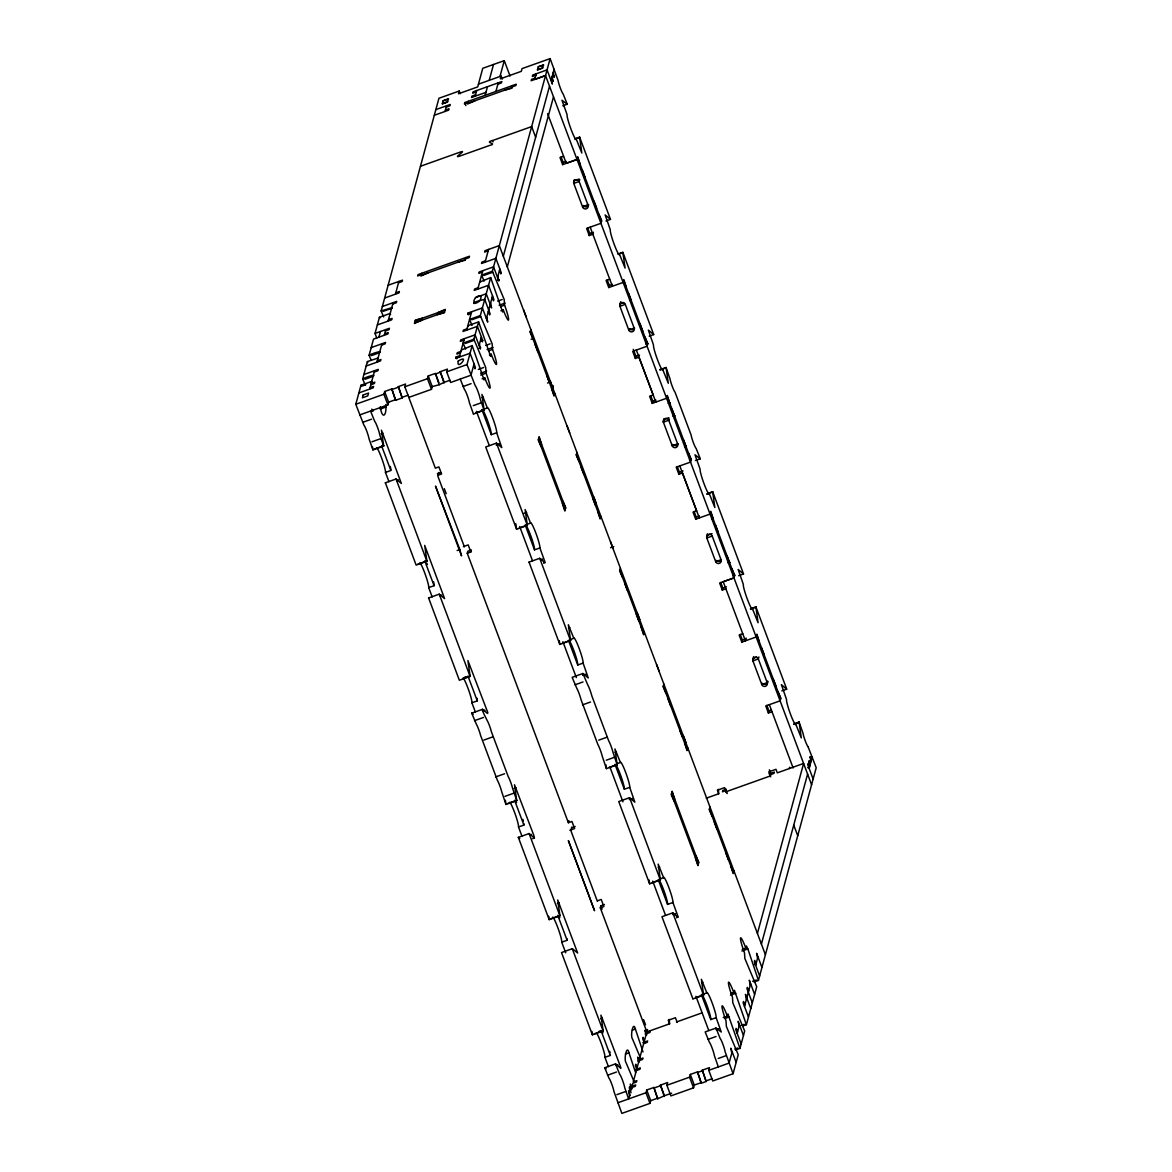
<?xml version="1.0" encoding="UTF-8"?>
<svg xmlns="http://www.w3.org/2000/svg" width="1172" height="1172" viewBox="0 0 1172 1172"><rect width="100%" height="100%" fill="white"/><g stroke="black" fill="none" stroke-linecap="round" stroke-linejoin="round"><path stroke-width="1.5" d="M372.095 382.468L371.714 381.413L360.961 385.266L355.79 404.267L363.965 425.275A7.662 0.82 70.4 0 1 366.719 431.047A7.662 0.82 70.4 0 1 368.99 438.636L372.916 449.916L372.55 447.001M372.916 449.916L383.683 446.078L381.471 430.212L401.381 483.465L396.033 478.996L426.901 561.256L416.133 565.094L385.383 482.791M426.916 561.198L424.689 545.39L444.598 598.628L439.251 594.16L470.118 676.42L459.351 680.258L428.6 597.954M460.23 379.069L464.405 389.426A7.662 0.82 70.4 0 1 467.174 395.213A7.662 0.82 70.4 0 1 469.43 402.802L473.356 413.731M473.371 414.082L484.124 410.229L481.926 394.378L487.376 407.944A13.405 1.421 70.4 0 1 492.68 417.965A13.405 1.421 70.4 0 1 496.679 432.761L501.821 447.616L496.518 443.089L485.721 446.986L516.574 529.246L527.341 525.408L525.129 509.542L530.579 523.108A13.405 1.421 70.4 0 1 535.882 533.143A13.405 1.421 70.4 0 1 539.896 547.939L544.921 561.842L543.691 563.278M473.122 714.261L471.715 713.147L476.359 724.193A7.662 0.82 70.4 0 1 480.623 735.562L497.47 780.479A7.662 0.82 70.4 0 1 501.748 791.847L505.952 804.475L505.396 800.271M516.588 529.187L515.827 523.752M505.952 804.475L516.72 800.637L514.508 784.771L533.743 835.153L534.417 838.024L532.615 838.669M519.723 838.478L518.332 837.365L549.17 919.654L548.716 916.226M529.041 562.12L559.791 644.424L559.293 640.645M574.837 138.838L579.627 137.124L581.825 152.99L576.375 139.424A13.39 1.421 70.4 0 1 574.558 137.476A13.419 1.421 70.4 0 1 569.343 124.452A13.419 1.421 70.4 0 1 567.072 114.592L561.959 100.235L567.263 104.249L563.087 93.848A7.662 0.82 70.4 0 1 560.333 88.061A7.662 0.82 70.4 0 1 558.077 80.472L550.137 58.6L522.038 68.621L521.291 71.346L500.371 78.817L501.103 76.092L478.44 84.179M549.17 919.654L559.938 915.815L557.726 899.949L577.635 953.026L572.361 948.675L561.52 952.572L592.387 1034.832L603.155 1030.994L600.943 1015.128L620.589 1066.857L620.838 1068.381L615.578 1063.854L604.737 1067.751L608.927 1078.123A7.662 0.82 70.4 0 1 611.681 1083.895A7.662 0.82 70.4 0 1 613.938 1091.484L621.863 1113.4L649.962 1103.379L650.709 1100.655L646.71 1090.019L653.888 1087.455L657.697 1098.779L664.451 1095.747L660.466 1085.111L667.644 1082.547L666.897 1085.272L670.897 1095.908L693.56 1087.821L694.293 1085.096L690.308 1074.46L697.487 1071.897L701.281 1083.221L706.13 1081.492L702.321 1070.183L709.485 1067.619L708.752 1070.344L712.737 1080.98L733.071 1073.728L738.228 1054.712L726.376 1026.452L726.025 1020.841A13.405 1.421 70.4 0 1 722.025 1006.059A13.405 1.421 70.4 0 1 727.329 1016.095L723.285 1017.53M559.791 644.424L570.559 640.586L568.347 624.72L573.797 638.286A13.405 1.421 70.4 0 1 579.1 648.321A13.405 1.421 70.4 0 1 583.114 663.103L588.256 677.973L582.982 673.446L572.141 677.343L576.8 688.345A7.662 0.82 70.4 0 1 581.063 699.728L597.925 744.645A7.662 0.82 70.4 0 1 602.188 756.013L606.407 768.642L617.161 764.803L614.963 748.937L620.413 762.503A13.405 1.421 70.4 0 1 625.716 772.538A13.405 1.421 70.4 0 1 629.716 787.32L634.858 802.19L629.584 797.663L660.378 879.982L649.61 883.82L618.757 801.56L629.525 797.678M592.402 1034.773L591.933 1031.404M579.627 137.124L610.495 219.384L605.148 214.916L610.29 229.785A13.39 1.421 70.4 0 0 614.289 244.582A13.39 1.421 70.4 0 0 619.592 254.602L625.101 268.095L622.845 252.302L618.054 254.002M606.407 768.583L605.895 764.862M622.845 252.302L653.698 334.562L648.365 330.094L653.493 344.949A13.405 1.421 70.4 0 0 657.507 359.745A13.405 1.421 70.4 0 0 662.81 369.781L668.318 383.273L666.048 367.481L659.777 369.722M649.625 883.761L649.112 880.04M660.393 879.923L658.166 864.116L663.616 877.682A13.405 1.421 70.4 0 1 668.919 887.717A13.405 1.421 70.4 0 1 672.933 902.499L677.958 916.416L676.727 917.837M678.075 917.368L672.801 912.827L661.96 916.738L692.828 998.647M707.273 493.617L712.664 491.698L714.861 507.564L709.412 493.998A13.39 1.421 70.4 0 1 704.123 483.963A13.39 1.421 70.4 0 1 700.109 469.181L694.996 454.809L700.299 458.823L696.124 448.407A7.662 0.82 70.4 0 1 693.37 442.635A7.662 0.82 70.4 0 1 691.114 435.032L675.013 392.122A7.662 0.82 70.4 0 1 672.259 386.35A7.662 0.82 70.4 0 1 669.988 378.746L666.048 367.481M692.828 998.998L703.596 995.16L701.383 979.294L706.833 992.86A13.405 1.421 70.4 0 1 712.137 1002.88A13.405 1.421 70.4 0 1 716.151 1017.677L721.263 1032.034L716.019 1028.005L720.121 1038.436A7.662 0.82 70.4 0 1 722.875 1044.223A7.662 0.82 70.4 0 1 725.146 1051.811L733.071 1073.728M750.49 608.795L755.881 606.862L758.079 622.728L752.629 609.162M794.308 723.754L799.084 722.04L801.296 737.906L795.847 724.34A13.39 1.421 70.4 0 1 790.543 714.319A13.39 1.421 70.4 0 1 786.544 699.538L781.402 684.653L786.661 689.195L781.841 690.879M380.241 406.816C382.233 420.514 386.965 415.489 385.749 404.765M482.102 378.864L484.783 377.897A13.405 1.421 70.4 0 0 490.086 387.932A13.405 1.421 70.4 0 0 486.087 373.135L485.735 367.525L473.884 339.265L478.601 321.904L467.833 325.743L468.111 326.534M489.427 354.867L491.229 354.222A13.405 1.421 70.4 0 0 496.532 364.258A13.405 1.421 70.4 0 0 492.518 349.461L492.167 343.85L480.315 315.59L490.643 277.588L480.066 281.939M500.869 310.756L503.271 309.906A13.405 1.421 70.4 0 0 508.56 319.927A13.405 1.421 70.4 0 0 504.561 305.145L504.209 299.534L492.357 271.274L550.137 58.6M383.683 446.078L379.743 434.797A7.662 0.82 70.4 0 0 377.487 427.209A7.662 0.82 70.4 0 0 374.732 421.422L370.542 411.064M484.124 410.229L480.198 398.963A7.662 0.82 70.4 0 0 477.927 391.375A7.662 0.82 70.4 0 0 475.173 385.588L466.998 364.58L472.17 345.579L461.592 349.945M470.118 676.42L467.906 660.554L486.658 709.587C492.357 722.685 474.059 695.186 487.113 720.355A7.662 0.82 70.4 0 1 491.39 731.724L508.238 776.64A7.662 0.82 70.4 0 1 512.501 788.009L516.735 800.579M570.559 640.586L539.706 558.282L545.039 562.794M559.938 915.815L529.085 833.512L534.417 838.024M703.596 995.16L672.801 912.827M365.166 384.929L362.675 378.952L367.393 361.577L378.248 358.002M370.894 359.584L369.107 355.277L373.502 339.104L387.844 333.976L388.21 332.614L384.636 333.903M376.754 337.99L375.04 333.434L379.435 317.26L390.188 313.422L390.569 314.462M383.64 316.923L381.149 310.946L438.929 98.272L459.263 91.02L460.259 93.687M378.878 337.184L380.417 331.515M442.313 103.722L443.177 100.704L448.451 98.829L447.455 102.067L442.327 103.795L445.902 102.447M369.634 389.089L374.644 370.674M376.945 362.177L381.955 343.762M384.255 335.265L385.793 329.596M388.108 321.099L393.118 302.684M395.418 294.172L398.89 281.427M445.067 111.443L446.605 105.773M459.263 91.02L458.516 93.745L477.707 86.904L482.747 68.313L504.282 60.636L510.054 76.048M373.106 410.068L372.74 411.431L371.846 409.072M359.789 414.903L387.888 404.867L383.889 394.232L384.636 391.521L391.814 388.958L395.609 400.282L402.186 397.923L398.377 386.613L405.556 384.05L404.823 386.775L435.339 468.17L438.914 466.896L441.58 473.986L438.387 475.129M504.883 90.098L511.871 88.222L512.252 86.86L515.827 85.571L516.207 84.223L464.786 102.565L464.42 103.927L468.009 102.638L467.628 104L474.997 100.763M421.612 273.325L420.895 276.035L428.249 272.798M468.346 101.29L467.789 103.326L512.032 87.548L512.589 85.512M395.609 400.282L391.814 388.958M387.888 404.867L388.621 402.157L384.636 391.521M475.173 96.192L476.711 90.522M402.186 397.923L398.377 386.613M421.788 320.234L414.434 323.472L415.357 320.073L422.345 318.183M485.135 95.298L487.479 86.684M489.207 80.341L493.515 64.475M495.903 91.46L498.247 82.846M499.961 76.502L504.282 60.636M437.346 314.682L444.335 312.807L445.257 309.408L437.888 312.646M458.149 262.132L465.138 260.243L465.855 257.532M408.808 397.411L431.472 389.324L427.487 378.688L428.22 375.963L435.398 373.399L439.207 384.724L444.232 382.321L440.233 371.685L447.411 369.121L446.678 371.832L450.663 382.482L470.983 375.216L474.074 363.891M431.472 389.324L432.219 386.599L428.22 375.963M444.042 382.995L440.233 371.685M439.207 384.724L432.219 386.599M459.688 355.731L456.098 357.006L455.732 358.368L470.075 353.255L475.393 367.437L475.026 368.799L473.693 365.254M486.761 317.202L487.713 322.11L482.395 307.928L468.038 313.041L467.672 314.404L471.261 313.114M459.321 357.094L464.317 338.679M466.632 330.182L471.627 311.767M473.942 303.255C473.034 298.64 476.989 295.461 480.857 295.681C482.791 306.273 461.299 304.354 484.71 299.417L490.028 313.598L489.662 314.96L488.328 311.415M477.795 289.103L482.791 270.673M485.105 262.176L488.563 249.431M536.307 73.733L534.769 79.403L545.522 75.55L811.581 784.742M538.168 66.892L537.509 69.924L542.504 68.137L543.544 64.973L538.226 66.789L543.53 65.017M438.709 472.55L437.786 475.949L464.39 546.87M479.07 345.476L481.384 336.979M486.38 318.564L492.548 295.886M497.543 277.471L499.858 268.974M503.315 256.228L549.507 86.23M551.045 80.575L554.136 69.192M479.436 344.114L480.403 349.022L475.085 334.84L460.728 339.953L460.362 341.316L463.951 340.041M466.998 328.819L463.409 330.094L463.043 331.456L477.385 326.343L482.718 340.525L482.337 341.887L481.018 338.342M497.91 276.123L498.876 281.016L493.558 266.835L479.202 271.963L478.835 273.325L482.425 272.036M553.272 72.371L554.239 77.279L552.906 73.733M507.315 266.864L553.492 96.88M484.783 377.897L484.08 379.933L472.17 345.579M491.229 354.222L490.614 356.332L478.601 321.904M503.271 309.906L502.656 312.001L490.643 277.588M580.228 164.519L577.752 156.755L577.005 159.509L562.648 164.637L563.205 162.6L561.08 156.916M569.841 830.259L574.617 828.56L571.951 821.455L568.376 822.744L467.262 553.272L467.818 551.236L470.206 550.371M530.813 329.508L530.081 332.233L532.923 338.635L531.121 339.279M467.262 553.272L470.851 551.983L471.408 549.946M579.73 179.448L579.158 181.528L588.022 205.159A2.871 2.827 15.2 0 1 586.337 208.777A2.871 2.827 15.2 0 1 582.645 207.078L573.782 183.403L574.529 180.678L579.012 179.082M535.135 344.553L537.802 351.644M582.44 170.438L585.106 177.529M588.227 204.441L582.66 207.048M546.665 375.274L549.331 382.365L547.529 383.01M593.97 201.159L596.636 208.25M593.398 232.232L592.842 234.268L589.252 235.543L589.809 233.506L587.685 227.837M551.543 388.284L554.019 396.048L554.766 393.323M598.848 214.168L601.69 220.57L600.943 223.339M553.418 385.866L552.876 387.903L550.21 380.812M541.068 446.532L538.226 440.115L539.149 436.717L541.625 444.481M626.346 287.433L623.87 279.669L623.123 282.437L608.766 287.55L609.323 285.514L607.199 279.844M562.355 503.257L564.831 511.036L565.754 507.637L562.912 501.22M576.932 452.421L576.199 455.146L579.041 461.548M581.253 467.467L583.92 474.557M628.558 293.352L631.225 300.442M629.13 328.643L628.763 330.006A2.871 2.827 15.2 0 0 632.455 331.705A2.871 2.827 15.2 0 0 634.14 328.087L625.291 304.398L619.915 306.317L628.763 330.006L634.155 328.043M592.783 498.188L595.449 505.279M640.088 324.073L642.754 331.163M669.798 403.271L667.322 395.491L666.604 398.246L652.262 403.373L649.596 396.283L653.185 394.993L638.96 357.182L635.37 358.471L635.927 356.42L633.276 349.329M597.661 511.197L600.137 518.962L600.884 516.251M644.966 337.082L647.823 343.499L647.061 346.253M652.262 403.373L652.804 401.322L650.68 395.653M620.413 568.244L619.651 570.969L622.493 577.386M669.139 418.902L668.758 420.265L677.636 443.895A2.871 2.827 15.2 0 1 675.936 447.514A2.871 2.827 15.2 0 1 672.245 445.814L663.367 422.14L664.099 419.43L668.89 417.715M624.72 583.29L627.372 590.38M672.025 409.175L674.676 416.265M568.376 822.744L568.918 820.708M672.625 444.452L672.245 445.814L677.621 443.866M571.746 827.124L570.823 830.523L597.427 901.429M636.25 614.025L638.901 621.116M683.554 439.91L686.206 447.001M713.265 519.093L710.789 511.314L710.042 514.083L695.685 519.196L693.033 512.105L696.608 510.831L682.456 473.005L678.866 474.279L679.423 472.243L677.284 466.573M641.128 627.02L643.604 634.785L644.366 632.06M688.433 452.905L691.275 459.321L690.557 462.076L676.2 467.188L678.866 474.279M695.685 519.196L696.241 517.16L694.117 511.49M669.241 1019.42L669.578 1023.83L646.856 1031.931L600.298 907.831L600.855 905.795L604.444 904.52M663.85 684.067L663.118 686.792L665.96 693.209M668.172 699.113L670.838 706.203M715.477 524.997L718.143 532.088M716.048 560.289L715.682 561.652A2.871 2.827 15.2 0 0 719.374 563.351A2.871 2.827 15.2 0 0 721.058 559.733L712.21 536.058A2.871 2.827 15.2 0 0 708.503 534.388A2.871 2.827 15.2 0 0 706.819 538.021L715.682 561.652L721.073 559.689M679.701 729.848L682.368 736.939M727.006 555.733L729.673 562.824M725.878 588.842L722.289 590.117L722.846 588.08L720.721 582.396M684.58 742.843L687.056 750.622L687.803 747.897M731.885 568.728L734.727 575.144L733.98 577.899L719.637 583.026L722.289 590.117M674.105 801.091L671.263 794.689L672.186 791.29L674.662 799.055M759.383 642.007L756.907 634.242L756.16 636.997L741.803 642.124L742.359 640.073L740.235 634.404M746.139 638.081L745.407 640.791L723.227 581.708L733.994 577.869M632.162 1088.773L630.389 1084.041L631.005 1090.194L629.672 1086.649L629.305 1088.012L631.078 1092.744M647.515 1029.456L646.71 1032.4L650.299 1031.126L649.933 1032.473L645.142 1034.187M646.856 1031.931L647.413 1029.895M695.392 857.831L697.867 865.595L698.79 862.196L695.948 855.78M709.968 806.995L709.236 809.706L712.078 816.122M706.277 798.191L718.7 793.752L718.377 789.357M758.885 656.935L758.313 659.016A2.871 2.827 15.2 0 0 754.622 657.316A2.871 2.827 15.2 0 0 752.937 660.935L761.8 684.565A2.871 2.827 15.2 0 0 765.492 686.265A2.871 2.827 15.2 0 0 767.177 682.646L767.616 681.078M714.29 822.026L716.956 829.117M761.595 647.911L764.261 655.016M726.274 789.21L722.875 790.426L722.509 791.789L726.098 790.499L725.717 791.862L769.96 776.084L770.341 774.721L773.916 773.432L774.296 772.084L769.213 773.886M649.962 1103.379L645.977 1092.744L646.71 1090.019M762.166 683.203L761.8 684.565L767.191 682.602L758.328 658.972L752.937 660.891L753.684 658.166L756.673 657.096M657.697 1098.779L653.888 1087.455M664.275 1096.421L660.466 1085.111M725.82 852.762L728.486 859.852M773.124 678.647L775.791 685.737M771.996 711.756L768.407 713.03L768.964 710.994L766.84 705.324M730.698 865.756L733.174 873.536L733.921 870.811M778.003 691.641L780.86 698.058L780.098 700.827L765.756 705.94L768.407 713.03M693.56 1087.821L689.561 1077.185L690.308 1074.46M701.281 1083.221L697.487 1071.897M706.13 1081.492L702.321 1070.183M789.254 768.583L789.62 767.221M727.329 1016.095L727.929 1013.985L739.957 1048.398L735.459 1050.009M731.064 993.373L733.76 992.42L734.463 990.369L746.388 1024.724L743.151 1025.881M742.213 949.379L745.802 948.089L746.403 945.994L747.868 948.924L758.431 980.407L753.933 982.004M757.42 933.454L803.611 763.455L777.3 772.846L775.967 769.301L768.788 771.865L770.663 776.831M732.163 1051.753L729.087 1063.092L708.752 1070.344M737.159 1033.338L739.473 1024.841M744.469 1006.426L750.637 983.762M755.632 965.347L757.947 956.835M761.404 944.09L807.596 774.106M809.134 768.436L812.225 757.053M739.957 1048.398L744.674 1031.038L732.808 1002.778L732.456 997.167A13.405 1.421 70.4 0 1 728.457 982.385A13.405 1.421 70.4 0 1 733.76 992.42M746.388 1024.724L756.716 986.721L744.85 958.462L744.498 952.851A13.405 1.421 70.4 0 1 740.499 938.069A13.405 1.421 70.4 0 1 745.802 948.089M758.431 980.407L816.21 767.733L808.05 746.696M752.629 609.162A13.39 1.421 70.4 0 1 747.326 599.141A13.39 1.421 70.4 0 1 743.326 584.374L738.184 569.489L743.531 573.958L712.664 491.698M786.72 689.165L755.881 606.862M496.474 443.148L527.341 525.408M582.909 673.504L587.568 684.507A7.662 0.82 70.4 0 1 591.831 695.89L608.678 740.792A7.662 0.82 70.4 0 1 612.956 752.175L617.161 764.803M572.288 948.734L603.155 1030.994M604.737 1067.751L606.158 1068.835M615.505 1063.912L619.68 1074.284A7.662 0.82 70.4 0 1 622.435 1080.057A7.662 0.82 70.4 0 1 624.705 1087.645L628.632 1098.926L629.496 1095.747L628.544 1090.839L630.316 1095.571M715.946 1028.078L705.178 1031.917L709.368 1042.274A7.662 0.82 70.4 0 1 712.122 1048.061A7.662 0.82 70.4 0 1 714.378 1055.65L718.319 1066.93M535.648 137.227L531.663 126.591L492.562 140.537C483.172 142.838 498.745 143.233 489.398 145.518L460.406 155.861C450.619 159.509 469.357 148.683 459.541 152.331L420.455 166.278M444.1 103.077L447.689 101.803M545.522 75.594L531.165 80.722L531.531 79.359L535.121 78.085M443.075 100.895L448.466 98.975M537.377 69.763L542.768 67.844M476.345 91.885L472.755 93.159L473.136 91.812L501.821 81.571L501.455 82.934L497.866 84.208M475.554 94.829L471.964 96.119L471.584 97.466L485.94 92.354M435.852 109.611L450.195 104.484L449.828 105.846L446.239 107.135M535.926 75.125L532.337 76.414L532.703 75.052L547.06 69.895L552.393 84.076L551.426 79.169M445.448 110.08L449.023 108.791L448.656 110.153L434.314 115.281M552.818 76.561L554.605 75.916M562.794 105.802L567.277 104.205M575.144 139.072L579.627 137.461M563.571 156.257L559.996 157.546L562.648 164.637M563.205 162.6L566.398 161.458M577.005 159.465L566.252 163.318L547.617 113.655M388.122 285.265L402.479 280.152L402.099 281.514L398.509 282.789M421.261 274.673L417.672 275.947L418.038 274.6L469.459 256.243L469.093 257.606L465.504 258.895M488.197 250.793L484.607 252.068L484.974 250.705L499.331 245.593L765.404 954.726M421.056 275.361L465.299 259.583M395.784 292.824L399.374 291.535L399.007 292.897L384.665 298.025M485.472 260.814L481.882 262.103L481.516 263.466L495.859 258.338L501.191 272.519L500.81 273.882L499.492 270.336M605.997 220.981L610.495 219.384M600.958 223.295L586.601 228.452L589.252 235.543M382.35 306.522L396.693 301.394L396.326 302.757L392.737 304.031M589.809 233.506L592.197 232.657M381.149 310.946L392.107 307.621M492.357 271.274L481.589 275.112L484.08 281.09M383.332 311.298L392.298 308.09M483.772 275.464L492.738 272.256M497.455 280.298L499.243 279.669M388.474 319.736L392.063 318.447L391.697 319.81L377.355 324.937M478.161 287.741L474.572 289.015L474.206 290.378L488.548 285.25L493.881 299.446L493.5 300.794L492.167 297.249M375.04 333.434L389.382 328.307L389.016 329.669L385.427 330.958M475.48 297.6L486.248 293.762L491.566 307.943L490.599 303.035M415.225 320.732L445.126 310.067M414.668 322.769L444.569 312.104M618.362 254.236L622.845 252.639M497.69 301.116L502.173 299.519M371.187 347.601L385.544 342.473L385.163 343.836L381.589 345.125M499.14 305.233L505.117 303.109M500.517 306.581L504.561 305.145M369.107 355.277C377.999 350.809 388.005 350.106 371.29 355.614M480.315 315.59L469.547 319.429L472.038 325.406M471.73 319.78L480.696 316.587M377.311 360.815L380.9 359.54L380.534 360.903L366.191 366.016M609.704 279.185L606.114 280.46L608.766 287.55M609.323 285.514L612.517 284.371M363.877 374.513L378.219 369.4L377.853 370.762L374.264 372.037M362.675 378.952C371.568 374.483 381.574 373.78 364.858 379.288M473.884 339.265L463.116 343.103L465.606 349.08M465.299 343.455L474.264 340.261M480.916 341.155L482.718 340.525M365.81 384.694L361.328 386.306L360.961 385.266M371.172 383.42L374.762 382.145L374.395 383.508L370.806 384.782M460.86 351.424L457.27 352.713L456.904 354.061L460.493 352.787M485.648 345.432L490.13 343.836M478.982 348.304L480.769 347.659M370 387.727L373.59 386.452L373.223 387.815L358.866 392.928M487.098 349.564L493.075 347.425M623.636 302.537L620.647 303.607L619.915 306.317A2.871 2.827 15.2 0 1 621.585 302.742A2.871 2.827 15.2 0 1 625.277 304.442M629.613 300.398L631.415 299.768M488.475 350.897L492.518 349.461M391.624 389.631L398.202 387.287M435.208 374.088L440.057 372.359M355.79 404.267L383.889 394.232M404.823 386.775L427.487 378.688M446.678 371.832L466.998 364.58M478.323 369.429L483.699 367.51M388.621 402.157L395.799 399.593M402.377 397.249L408.12 395.198M444.232 382.321L449.96 380.27M380.211 409.072L386.189 406.933M480.652 373.238L486.644 371.099M480.696 375.055L486.087 373.135M362.588 422.374L371.553 419.18M463.028 386.54L471.1 383.654M649.215 336.159L653.698 334.562M381.149 433.772L382.936 433.142M482.029 397.777L483.377 397.308M371.905 441.8L380.885 438.592M473.254 405.644L481.326 402.758M646.021 344.129L647.823 343.499M647.076 346.209L632.719 351.366L635.37 358.471M487.376 407.944L481.985 409.863L491.302 434.68L496.679 432.761M374.718 448.935L383.683 445.726M476.052 412.778L484.124 409.892M635.927 356.42L639.516 355.145M660.07 369.956L666.062 367.818M388.972 481.736L385.471 472.433L390.862 470.514L381.545 445.697M385.266 482.835L396.033 478.996M396.649 480.52L398.436 479.875M496.196 444.994L499.331 443.88M437.346 473.649L440.54 472.506M652.804 401.322L655.998 400.194M668.201 403.227L669.988 402.582M673.08 416.221L674.867 415.591M663.367 422.14L668.743 420.221A2.871 2.827 15.2 0 0 665.081 418.565A2.871 2.827 15.2 0 0 663.381 422.184M684.609 446.957L686.396 446.312M523.899 513.439L526.594 512.472M689.488 459.951L691.275 459.321M695.421 460.523L700.314 458.779M463.409 546.606L468.185 544.892L470.851 551.983M530.579 523.108L525.202 525.027L534.52 549.858L539.896 547.939M417.935 564.113L426.901 560.905M519.269 527.942L527.341 525.071M457.139 550.532L459.834 549.565L461.548 555.909L435.486 486.087L459.834 549.565M679.423 472.243L682.998 470.954M432.19 596.914L428.688 587.612L434.08 585.692A13.405 1.421 70.4 0 0 433.493 581.62M706.687 494.174L712.664 492.035M428.483 597.998L439.251 594.16M528.924 562.164L539.691 558.326M439.852 595.684L441.654 595.054M541.2 559.527L542.548 559.044M610.539 547.734L613.732 546.606M696.241 517.16L699.435 516.017M711.653 519.05L713.44 518.405M712.049 533.656L707.566 535.252L706.819 537.977L712.21 536.058M728.061 562.78L729.848 562.135M568.464 628.133L569.812 627.65M732.94 575.789L734.727 575.144M738.638 575.701L743.531 573.958M464.39 677.328L466.178 676.683M569.768 639.736L573.797 638.286M462.632 678.749L470.104 676.083M562.487 643.12L570.559 640.249M722.846 588.08L726.435 586.791M475.393 712.093L471.906 702.79L477.282 700.871A13.405 1.421 70.4 0 0 477.033 698.234M568.42 640.205L577.737 665.022L583.114 663.103M750.49 609.132L755.881 607.213M471.701 713.177L482.468 709.338M483.069 710.862L484.871 710.217M582.616 675.35L585.751 674.222M474.513 720.663L483.479 717.454M574.954 684.814L583.026 681.943M742.74 633.744L739.151 635.034L741.803 642.124M742.359 640.073L745.553 638.945M483.831 740.074L492.797 736.88M582.469 704.885L590.542 701.999M495.624 776.948L504.59 773.74M598.76 740.147L606.832 737.276M514.186 788.346L515.973 787.701M615.066 752.351L616.413 751.867M504.942 796.359L513.907 793.166M606.29 760.203L614.362 757.332M616.369 763.954L620.413 762.503M507.754 803.494L516.72 800.3M609.088 767.338L617.175 764.569M768.964 710.994L771.366 710.144M793.708 724.311L799.099 722.392M522.009 836.31L518.507 827.007L523.899 825.088A13.405 1.421 70.4 0 0 523.855 823.638M615.022 764.422L624.339 789.239L629.716 787.32M518.302 837.394L529.07 833.556M529.685 835.079L531.473 834.435M629.232 799.568L632.367 798.44M571.98 827.652L575.174 826.509M809.574 760.877L811.361 760.232L810.028 756.687L810.995 761.595M807.728 767.675L809.515 767.03L808.182 763.485L807.816 764.847L813.134 779.072M557.389 903.524L559.191 902.88M658.283 867.529L659.631 867.046M598.042 900.609L601.221 899.466L603.888 906.557L600.298 907.831M659.587 879.117L663.616 877.682M550.957 918.672L558.443 916.006M652.306 882.516L660.378 879.645M565.724 952.821L561.725 942.185L567.116 940.266A13.405 1.421 70.4 0 0 567.072 938.816M658.239 879.601L667.557 904.418L672.933 902.499M672.889 914.585L675.585 913.618M741.891 951.049L747.868 948.924M600.606 1018.702L602.408 1018.058M701.501 982.707L702.848 982.224M754.211 964.615L756.013 963.985L754.68 960.439L754.314 961.787L759.632 975.983M599.214 1031.257L601.016 1030.613L610.319 1055.43L604.942 1057.349L608.429 1066.667M716.151 1017.677L710.774 1019.596L701.457 994.779L706.833 992.86M594.175 1033.851L603.14 1030.657M695.523 997.694L703.596 994.808M752.673 981.286L756.262 980.012M632.397 1030.144L635.385 1029.075L643.018 1051.914M730.449 995.16L735.826 993.241M676.522 1021.969L702.101 1012.842M642.842 1042.684L647.618 1040.985L647.252 1042.333L643.662 1043.622L639.399 1059.312L642.989 1058.038L642.622 1059.4L637.832 1061.1M625.365 1054.038L628.954 1052.749L635.576 1072.541M724.911 1018.512L729.394 1016.915M616.106 1065.436L617.908 1064.791M716.107 1029.748L718.788 1028.796M741.231 1025.397L744.22 1024.328M607.55 1075.222L616.516 1072.028M707.991 1039.388L716.063 1036.517M635.517 1069.597L640.308 1067.897L639.941 1069.26L636.352 1070.534L633.261 1081.917L636.85 1080.643L636.469 1082.005L632.88 1083.28L632.089 1086.224L635.678 1084.95L635.297 1086.312L630.521 1088.012M734.8 1049.072L737.789 1048.002M629.554 1089.594L631.342 1088.949M616.868 1094.648L625.833 1091.44M718.202 1058.492L726.274 1055.606M653.698 1088.143L660.275 1085.785M697.296 1072.585L702.131 1070.856M617.878 1102.764L645.977 1092.744M666.897 1085.272L689.561 1077.185M650.709 1100.655L657.873 1098.091M664.451 1095.747L671.629 1093.183M694.293 1085.096L701.471 1082.547M706.306 1080.818L712.049 1078.767M640.322 1057.583L632.616 1039.271C629.921 1036.136 633.334 1020.006 635.385 1029.075M633.891 1081.258L626.17 1062.945C623.489 1059.81 626.903 1043.681 628.954 1052.749M799.084 722.04L803.025 733.32A7.662 0.82 70.4 0 0 805.281 740.909A7.662 0.82 70.4 0 0 808.05 746.696M552.129 76.561L553.096 81.469L551.763 77.923M810.218 764.422L808.9 760.877L809.852 765.785M577.562 157.473L601.5 221.303M623.68 280.386L647.618 344.216M667.161 396.209L691.099 460.025M710.584 512.047L734.536 575.862M756.716 634.96L780.655 698.776M590.19 227.134L612.37 286.232M636.323 350.047L655.822 402.055M679.775 465.87L699.288 517.878M769.345 704.621L793.122 767.982M793.737 825.103L797.736 835.739M769.345 769.828L771.205 774.78M501.103 76.092L502.246 79.125M492.562 140.537L493.06 141.871M726.098 790.499L727.226 793.547M726.42 792.609L724.545 787.643L717.381 790.206L718.7 793.752M464.786 102.565L465.929 105.597M523.606 309.891L526.257 316.982M567.028 425.729L569.695 432.82M593.647 496.65L596.299 503.74M610.524 541.552L613.176 548.643M637.129 612.458L639.795 619.548M656.642 664.465L659.294 671.556M683.247 735.386L685.913 742.477M530.257 331.544L554.21 395.374M576.375 454.458L600.328 518.288M619.871 570.281L643.809 634.096M663.293 686.118L687.246 749.933M709.412 809.032L733.364 872.847M761.932 967.471L756.614 953.29L757.581 958.198M754.622 994.398L749.304 980.217L750.27 985.11M748.688 990.897L747.37 987.351L746.989 988.714L752.321 1002.895M538.988 437.39L565.593 508.296M672.025 791.95L698.629 862.87M538.431 439.427L565.051 510.347M671.468 794.001L698.087 864.907M750.783 1008.565L745.451 994.369L746.418 999.277M744.85 1005.063L743.517 1001.518L743.151 1002.88L748.469 1017.062M743.458 1035.477L738.14 1021.295L739.107 1026.203M468.038 313.041L468.712 314.814M737.54 1031.975L736.206 1028.43L735.826 1029.792L741.158 1043.974M736.148 1062.389L730.83 1048.207L731.797 1053.115M456.098 357.006L456.758 358.779M476.462 411.387L489.266 445.521M519.679 526.565L532.484 560.699M562.897 641.729L576.346 677.592M610.143 767.66L622.947 801.809M652.716 881.124L665.52 915.273M695.934 996.303L708.738 1030.452M435.969 374.923L438.826 382.526M677.196 1022.453L675.424 1017.721L668.245 1020.285L669.578 1023.83M444.32 488.665L446.195 493.676M600.855 905.795L602.13 909.194M643.589 1019.699L645.508 1024.797M646.783 1034.935L645.01 1030.217L645.977 1035.125L644.395 1040.897L643.076 1037.352L642.696 1038.714L644.483 1043.446M639.473 1061.861L637.7 1057.129L638.667 1062.037L637.085 1067.809L635.766 1064.264L635.385 1065.626L637.158 1070.358M424.762 560.875L434.08 585.692M467.98 676.054L477.282 700.871M514.581 800.271L523.899 825.088M557.799 915.435L567.116 940.266M379.435 317.26L379.801 318.301M367.393 361.577L367.759 362.631M753.493 658.884A2.871 2.827 15.2 0 1 753.567 656.73M767.909 681.65A2.871 2.827 15.2 0 1 763.338 683.833M707.361 535.97A2.871 2.827 15.2 0 1 707.185 534.93M707.258 534.359A2.871 2.827 15.2 0 1 707.448 533.817M721.234 560.348A2.871 2.827 15.2 0 1 717.733 561.212M620.457 304.324A2.871 2.827 15.2 0 1 620.34 302.713M620.53 302.156A2.871 2.827 15.2 0 1 620.838 301.658M634.623 328.204A2.871 2.827 15.2 0 1 629.877 328.878M574.339 181.411A2.871 2.827 15.2 0 1 574.221 179.799M588.696 204.734A2.871 2.827 15.2 0 1 583.422 205.51M663.938 420.133A2.871 2.827 15.2 0 1 663.762 419.093M678.105 444.012A2.871 2.827 15.2 0 1 673.358 444.686M376.769 447.645A13.405 1.421 70.4 0 1 382.365 460.113A13.405 1.421 70.4 0 1 385.471 472.433M390.276 466.441A13.405 1.421 70.4 0 1 390.906 469.957M419.986 562.824A13.405 1.421 70.4 0 1 425.583 575.291A13.405 1.421 70.4 0 1 428.688 587.612M426.74 563.131A13.405 1.421 70.4 0 1 427.414 564.508M463.204 678.002A13.405 1.421 70.4 0 1 468.8 690.469A13.405 1.421 70.4 0 1 471.906 702.79M509.805 802.219A13.405 1.421 70.4 0 1 515.402 814.687A13.405 1.421 70.4 0 1 518.507 827.007M515.958 801.414A13.405 1.421 70.4 0 1 516.559 802.512M522.873 819.331A13.405 1.421 70.4 0 1 523.313 821.001M552.627 917.134A13.405 1.421 70.4 0 1 558.18 928.62A13.405 1.421 70.4 0 1 561.725 942.185M559.176 916.592A13.405 1.421 70.4 0 1 559.777 917.691M596.768 1033.308A13.405 1.421 70.4 0 1 602.262 1046.274A13.405 1.421 70.4 0 1 604.942 1057.349M602.393 1031.77A13.405 1.421 70.4 0 1 602.994 1032.869M609.733 1051.357A13.405 1.421 70.4 0 1 610.07 1052.808M610.363 1054.873A13.405 1.421 70.4 0 1 610.319 1055.43M482.161 409.629A13.405 1.421 70.4 0 1 487.669 420.924A13.405 1.421 70.4 0 1 491.302 434.68M525.671 524.939A13.405 1.421 70.4 0 1 531.268 537.142A13.405 1.421 70.4 0 1 534.52 549.858M569.284 640.571A13.405 1.421 70.4 0 1 574.851 653.361A13.405 1.421 70.4 0 1 577.737 665.022M615.901 764.789A13.405 1.421 70.4 0 1 621.453 777.578A13.405 1.421 70.4 0 1 624.339 789.239M658.708 879.498A13.405 1.421 70.4 0 1 664.304 891.702A13.405 1.421 70.4 0 1 667.557 904.418M701.457 994.779A13.405 1.421 70.4 0 1 706.76 1004.814A13.405 1.421 70.4 0 1 710.774 1019.596M568.42 840.749L594.497 910.571L568.42 840.749M363.174 394.979L362.412 397.806L367.788 395.887L368.55 393.06L363.174 394.979M458.237 361.064C456.055 371.846 471.071 353.124 458.237 361.064M579.173 181.484L573.782 183.403A2.871 2.827 15.2 0 1 575.467 179.829A2.871 2.827 15.2 0 1 579.158 181.528"/></g></svg>
